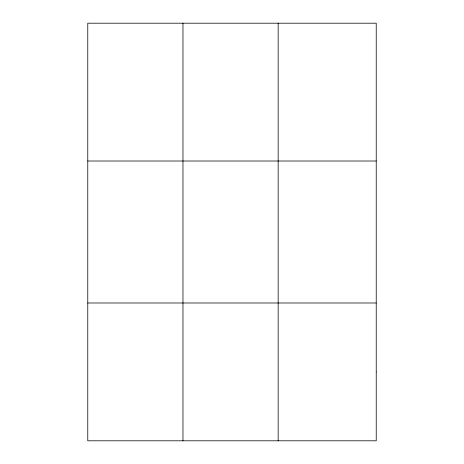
<?xml version="1.0" encoding="UTF-8"?>
<svg xmlns="http://www.w3.org/2000/svg" width="464" height="464" viewBox="0 0 464 464"><rect width="100%" height="100%" fill="white"/><g stroke="black" fill="none" stroke-linecap="round" stroke-linejoin="round"><path stroke-width="0.7" d="M182.961 23.2L182.961 440.8M278.151 23.2L278.151 440.8M87.771 161.008L376.229 161.008M87.771 302.992L376.229 302.992M376.229 371.896L376.229 440.8L87.771 440.8L87.771 23.2L376.229 23.2L376.229 371.896"/></g></svg>
